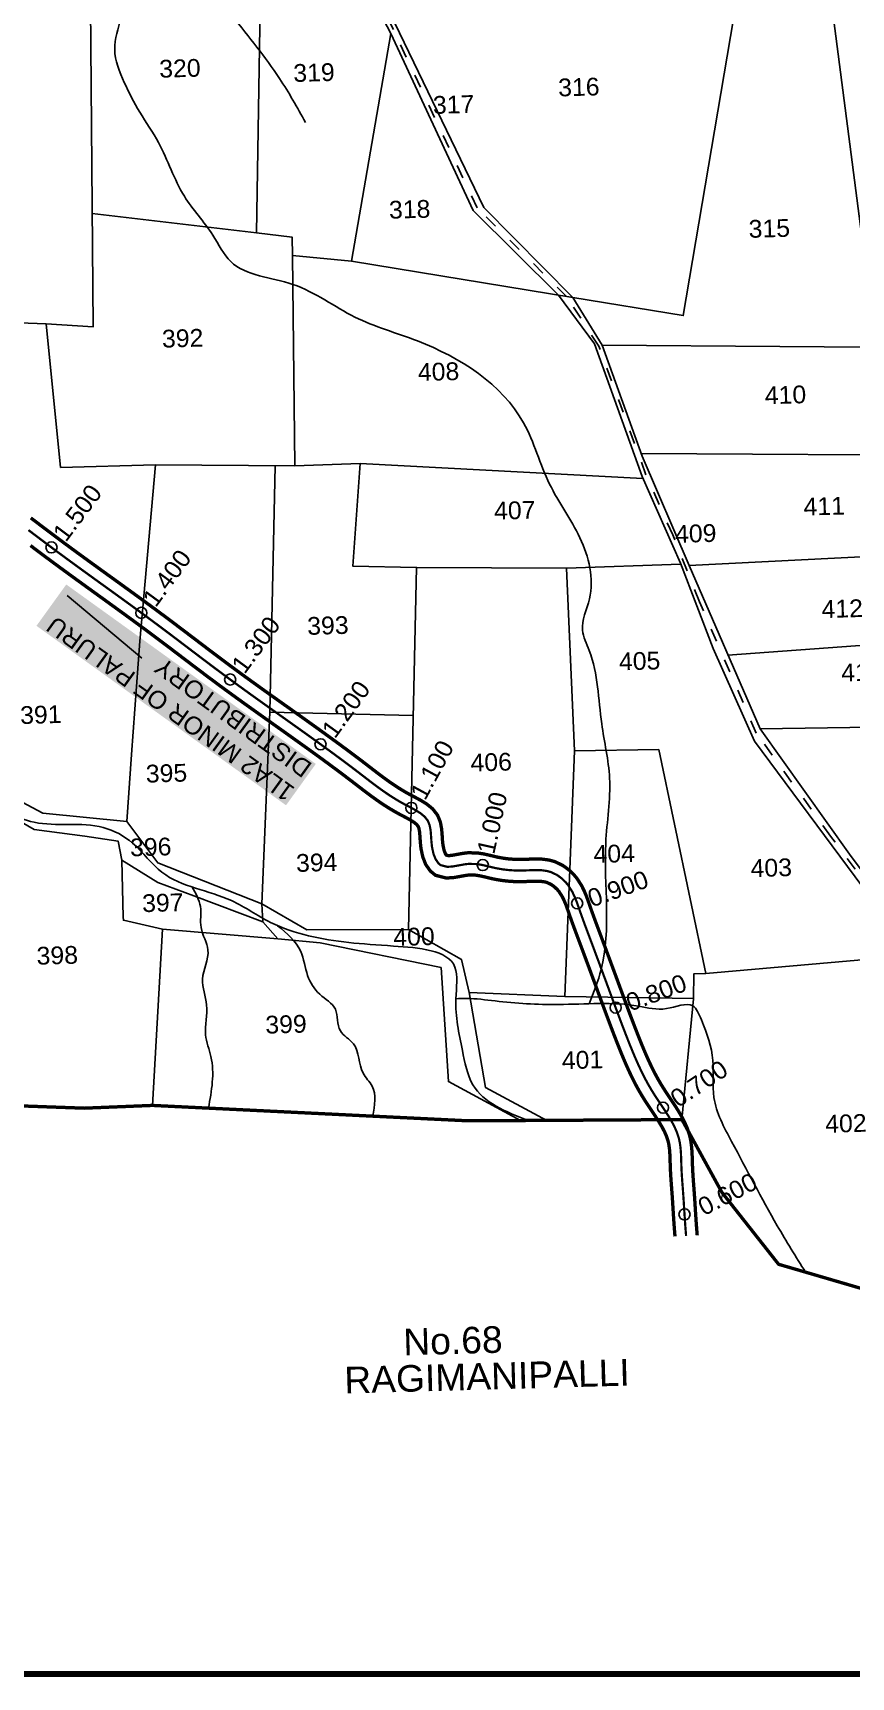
# Model space of a CAD drawing. Header units: millimetres. Extents: x 199160 to 202987, y 1604256 to 1610085.
# Drawn here: x 200968 to 201704, y 1604256 to 1605736 of the extents above; entities that cross this region are included whole.
import ezdxf
from ezdxf.enums import TextEntityAlignment as Align

# ---------------------------------------------------------------- set-up
doc = ezdxf.new("R2010")
doc.units = ezdxf.units.MM
doc.header["$PDMODE"] = 32
doc.header["$PDSIZE"] = 10
doc.linetypes.add('ACAD_ISO03W100', pattern=[30, 12, -18])
doc.linetypes.add('HIDDEN2', pattern=[0.1875, 0.125, -0.0625])
for name, color, linetype in [('CANAL1', 7, 'Continuous'), ('CHANAGE', 1, 'Continuous'), ('CSMark', 72, 'Continuous'), ('PAPER SIZE', 5, 'Continuous'), ('PLOTS', 7, 'Continuous'), ('PLOTS NO', 7, 'Continuous'), ('ROADS', 1, 'Continuous'), ('STREAMS', 4, 'Continuous'), ('STRUCTURE', 5, 'Continuous'), ('VILLAGE BOUNDRY', 5, 'Continuous')]:
    doc.layers.add(name, color=color, linetype=linetype)
doc.styles.add('FONT1', font='Arial')
doc.styles.get("Standard").update_dxf_attribs({"font": 'arial.ttf'})
doc.dimstyles.get("Standard").update_dxf_attribs({"dimtxt": 0.18, "dimasz": 0.18, "dimexe": 0.18, "dimexo": 0.0625, "dimgap": 0.09, "dimtad": 0, "dimtih": 1, "dimtoh": 1, "dimdec": 4, "dimzin": 0, "dimdsep": 46, "dimtxsty": 'Standard', "dimcen": 0.09, "dimadec": 0, "dimazin": 0, "dimtfac": 1, "dimtdec": 4, "dimtofl": 0, "dimtmove": 0, "dimatfit": 3, "dimfxl": 1, "dimtolj": 1, "dimtzin": 0, "dimarcsym": 0})

msp = doc.modelspace()

# ---------------------------------------------------------------- linework, layer by layer
at = {"color": 5, "const_width": 5.600000000000001}
msp.add_lwpolyline([(199162.9443110251, 1609712.560725356), (202984.0748436668, 1609712.560725356), (202984.0748436668, 1604258.333735846), (199162.9443110251, 1604258.333735846)], close=True, dxfattribs=at)
at = {"layer": 'CANAL1', "color": 200, "linetype": 'ByBlock', "ltscale": 40, "const_width": 3}
for points in [[(201565.8548414798, 1604653.232261853), (201565.7820270005, 1604654.08168104), (201565.3928942062, 1604658.83092257), (201565.0322292722, 1604663.532959452), (201564.8300505746, 1604666.354570289), (201564.38733618, 1604673.094667869), (201564.0835393283, 1604678.004284426), (201563.7752597122, 1604682.980481002), (201563.4507595032, 1604687.986160619), (201563.2226493721, 1604691.279121174), (201562.7232113186, 1604697.944864213), (201562.3542469247, 1604702.833705125), (201562.0194611553, 1604707.658145068), (201561.7437030752, 1604712.453901726), (201561.5978399776, 1604715.854970976), (201561.4147299241, 1604722.223025431), (201561.216375723, 1604727.424506465), (201560.8153867586, 1604732.848834381), (201560.0585385797, 1604738.404032397), (201559.0672662761, 1604743.00360808), (201556.9144950002, 1604749.631996206), (201554.6137852072, 1604754.910955172), (201552.0536666705, 1604759.848220132), (201549.3315566696, 1604764.514558586), (201547.0901985471, 1604768.099208729), (201543.7324411548, 1604773.240944702), (201540.9559747389, 1604777.397215247), (201538.2576995763, 1604781.444913327), (201535.6560255355, 1604785.44084431), (201533.5433039352, 1604788.823496038), (201530.8452312311, 1604793.419437833), (201528.6003160918, 1604797.504407736), (201526.4341455991, 1604801.679390024), (201524.3435981404, 1604805.929012651), (201522.3206623656, 1604810.246385078), (201520.3571862538, 1604814.62446017), (201518.4448609226, 1604819.056078222), (201516.5752107709, 1604823.534005274), (201514.7393694498, 1604828.051502862), (201513.0034287046, 1604832.411604293), (201511.140599931, 1604837.162929665), (201509.3715607386, 1604841.73608142), (201507.6198840539, 1604846.317530694), (201505.8830110288, 1604850.906614816), (201504.1582005719, 1604855.503118997), (201502.4427055694, 1604860.106820167), (201500.7337726179, 1604864.717487198), (201499.0275113283, 1604869.337942374), (201497.3243635716, 1604873.959251746), (201495.5048953622, 1604878.897650774), (201493.9106731792, 1604883.219739703), (201492.1989544421, 1604887.853990551), (201490.4846855503, 1604892.488760329), (201488.768059493, 1604897.123741209), (201486.8419737909, 1604902.317228131), (201485.3281409138, 1604906.393932942), (201483.6048872964, 1604911.028190634), (201481.8790791434, 1604915.661318049), (201480.150778798, 1604920.291908507), (201478.119879628, 1604925.719825726), (201476.6898934169, 1604929.535075228), (201474.9727056862, 1604934.131013454), (201473.2768149823, 1604938.715079792), (201471.6125014434, 1604943.290234652), (201469.6006435622, 1604948.974518286), (201468.3461297912, 1604952.599497541), (201466.5794278927, 1604957.516738386), (201464.522049799, 1604962.606449167), (201461.9692143357, 1604967.865117426), (201457.9018848435, 1604974.274089112), (201454.8925743147, 1604977.931737107), (201450.3523153073, 1604982.333028015), (201445.0076801924, 1604986.225711848), (201438.012605532, 1604989.625290691), (201432.8510687117, 1604991.074001079), (201426.8283400172, 1604991.914755846), (201421.0443555125, 1604992.103511422), (201415.6495451983, 1604991.961488844), (201409.3053526921, 1604991.713851084), (201405.9482920048, 1604991.676868839), (201401.3594500883, 1604991.791754823), (201396.8763843689, 1604992.103188658), (201392.5182617033, 1604992.613719004), (201386.6552976703, 1604993.652381406), (201383.7810972273, 1604994.310115686), (201379.0081105958, 1604995.479708591), (201373.7933089843, 1604996.636417768), (201367.9112335514, 1604997.535749355), (201359.5170180446, 1604997.682801946), (201355.2470694228, 1604997.17907847), (201349.5645295962, 1604996.155771266), (201344.7907509929, 1604995.311102475), (201341.9809997795, 1604995.101222622), (201340.1222461603, 1604995.573685817), (201339.3586438444, 1604996.668459716), (201338.1674057232, 1604999.723258825), (201337.1200789839, 1605004.594410011), (201336.6917054368, 1605008.574503158), (201336.3658052835, 1605013.738077333), (201335.8961277018, 1605019.355406787), (201334.735212137, 1605025.456960169), (201332.2161309225, 1605031.598060939), (201327.8180695733, 1605037.214661334), (201322.8025380079, 1605041.35963185), (201317.6691936184, 1605044.593189284), (201312.6510828149, 1605047.311234998), (201307.9021100103, 1605049.791638903), (201303.5985062969, 1605052.174040701), (201299.4345981779, 1605054.647737813), (201295.3970875735, 1605057.201939194), (201291.4601300249, 1605059.83218919), (201287.5992258757, 1605062.533281022), (201283.790426015, 1605065.299496666), (201280.0102400511, 1605068.12445419), (201276.2355380137, 1605071.00099881), (201272.4409271383, 1605073.923088725), (201268.084616059, 1605077.28097904), (201264.7379022632, 1605079.842724482), (201260.8332833721, 1605082.808000067), (201256.9026984851, 1605085.769346673), (201252.949537289, 1605088.725707624), (201248.9760236513, 1605091.676907752), (201244.9843849472, 1605094.622765736), (201240.9768520248, 1605097.563094449), (201236.9556591727, 1605100.497701263), (201232.9230440917, 1605103.426388311), (201228.8812478719, 1605106.348952722), (201224.8325149789, 1605109.265186805), (201220.7790932451, 1605112.174878217), (201216.7232338697, 1605115.077810088), (201212.6666931318, 1605117.974116893), (201207.3156405336, 1605121.786140276), (201204.5646909063, 1605123.743038984), (201200.5202258874, 1605126.617793598), (201196.4807180311, 1605129.487638842), (201192.4472791181, 1605132.353287617), (201188.4202186271, 1605135.216021365), (201184.3998437711, 1605138.077120875), (201180.3905817557, 1605140.934927925), (201176.3855009941, 1605143.79587071), (201172.3880110084, 1605146.659014267), (201168.398408516, 1605149.525636582), (201164.4169878338, 1605152.39701509), (201160.4440408524, 1605155.274426716), (201156.4798570116, 1605158.159147925), (201152.5247232771, 1605161.052454783), (201148.5758028081, 1605163.957919557), (201146.6036454764, 1605165.41571754), (201140.7064410796, 1605169.801981702), (201136.7805758006, 1605172.74193722), (201132.8541122558, 1605175.69567806), (201128.9288981853, 1605178.659526342), (201125.0039275016, 1605181.631935945), (201121.0755475725, 1605184.613363944), (201117.1495334764, 1605187.597108124), (201113.2207244288, 1605190.584755329), (201109.2881038674, 1605193.574748615), (201105.3506521832, 1605196.565528016), (201101.4024981865, 1605199.559206942), (201097.4508095098, 1605202.547994672), (201093.491207531, 1605205.532864016), (201089.5242570289, 1605208.511041677), (201086.786194981, 1605210.558317268), (201081.5616658819, 1605214.444324776), (201077.5699804369, 1605217.396581503), (201073.5754622793, 1605220.337950916), (201069.5772191535, 1605223.270437106), (201065.5759202552, 1605226.194887572), (201061.5722339478, 1605229.112148687), (201057.5668277885, 1605232.023065677), (201053.5636395153, 1605234.92611056), (201049.5559202956, 1605237.8275063), (201045.5484779158, 1605240.725084902), (201041.5419772706, 1605243.619687471), (201037.5370825252, 1605246.512153916), (201033.5344571182, 1605249.403322942), (201029.534763767, 1605252.294032046), (201025.5386644655, 1605255.18511752), (201021.5468204775, 1605258.07741445), (201017.5644960131, 1605260.968414644), (201013.5840154918, 1605263.864992377), (201009.6097676085, 1605266.765275931), (201005.6424101704, 1605269.67009506), (201001.6826001556, 1605272.580278365), (200997.7309936829, 1605275.496653316), (200993.7882459775, 1605278.420046273), (200989.8550000363, 1605281.35129093), (200985.9390982199, 1605284.285806982), (200982.0130609632, 1605287.24442497), (200978.0943895759, 1605290.209632417), (200974.170569353, 1605293.185331282), (200970.243333737, 1605296.164644084), (200966.298707012, 1605299.152579059)], [(201545.8611830556, 1604652.3026264), (201545.8518964415, 1604652.410959637), (201545.4554470859, 1604657.249497461), (201545.0869645995, 1604662.053452818), (201544.8769494254, 1604664.984429711), (201544.4278562514, 1604671.821640906), (201544.1217184933, 1604676.769088509), (201543.8152995812, 1604681.71524907), (201543.4955151821, 1604686.648183485), (201543.2743506279, 1604689.840878826), (201542.7791152359, 1604696.450531103), (201542.406413774, 1604701.388849585), (201542.0592424243, 1604706.39177229), (201541.768316704, 1604711.451312012), (201541.6101600224, 1604715.139029024), (201541.425685956, 1604721.554520025), (201541.2444976779, 1604726.305855699), (201540.9152524995, 1604730.759678551), (201540.34541828, 1604734.942210813), (201539.7307337238, 1604737.79439192), (201538.1923639823, 1604742.531036191), (201536.5486002216, 1604746.302638098), (201534.5276049865, 1604750.20018769), (201532.2108259052, 1604754.171693364), (201530.2368014529, 1604757.328791271), (201527.0438891416, 1604762.21809987), (201524.3253538409, 1604766.287649614), (201521.5562362612, 1604770.441601732), (201518.7926335657, 1604774.686240169), (201516.4346960648, 1604778.461503962), (201513.4541469647, 1604783.538620735), (201510.9576336019, 1604788.081412475), (201508.5827125532, 1604792.658731455), (201506.3136872674, 1604797.271160203), (201504.1397509311, 1604801.910799737), (201502.0502374017, 1604806.569907674), (201500.034637398, 1604811.2408542), (201498.0826083576, 1604815.916083755), (201496.1841984659, 1604820.587545285), (201494.4025712954, 1604825.062395707), (201492.5039677228, 1604829.904968172), (201490.7044206974, 1604834.556985873), (201488.9267255019, 1604839.206485654), (201487.1678825263, 1604843.853617745), (201485.4250744036, 1604848.498084498), (201483.6954897894, 1604853.139596541), (201481.9763236288, 1604857.777872566), (201480.2659078526, 1604862.409577847), (201478.5582421317, 1604867.043133896), (201476.7381046378, 1604871.983349226), (201475.1464519369, 1604876.298468059), (201473.4378298712, 1604880.924329316), (201471.7266652939, 1604885.550700366), (201470.0130414073, 1604890.177569846), (201468.0900262091, 1604895.362771869), (201466.5790788391, 1604899.431701164), (201464.8589696187, 1604904.057496951), (201463.1370964657, 1604908.680051308), (201461.413350392, 1604913.298427491), (201459.3881203721, 1604918.711174274), (201457.9585079012, 1604922.525417374), (201456.2263965975, 1604927.161297546), (201454.5003902618, 1604931.826767747), (201452.7876552812, 1604936.535031896), (201450.7233564378, 1604942.367481714), (201449.4843769143, 1604945.947573997), (201447.8900280171, 1604950.385106738), (201446.23382989, 1604954.482345592), (201444.4736354385, 1604958.108227019), (201441.6751151565, 1604962.517910887), (201440.1634292877, 1604964.35528019), (201437.44116233, 1604966.994224089), (201434.6683915735, 1604969.013729568), (201430.882394468, 1604970.853709309), (201428.747536929, 1604971.452908811), (201425.1147923323, 1604971.960029004), (201420.981299226, 1604972.094922151), (201416.3027788034, 1604971.971756462), (201409.8056473079, 1604971.718148916), (201405.8081213656, 1604971.674111141), (201400.4156863645, 1604971.809115835), (201395.0188387695, 1604972.18402913), (201389.6078604168, 1604972.817895789), (201382.6777023297, 1604974.045618594), (201379.1700549575, 1604974.848311365), (201374.4620369046, 1604976.001984094), (201370.1123665949, 1604976.966796168), (201366.2170880297, 1604977.562359264), (201360.5179819555, 1604977.662198054), (201358.1936419067, 1604977.387996945), (201353.0791513617, 1604976.466983599), (201347.284273511, 1604975.441642275), (201340.2166511466, 1604974.913712423), (201330.4652222811, 1604977.392357897), (201325.7884588332, 1604981.164091681), (201321.5912091864, 1604987.18167343), (201318.9513672561, 1604993.951257641), (201317.346921016, 1605001.413589989), (201316.7592585446, 1605006.87366424), (201316.4183639258, 1605012.274811286), (201316.0529072387, 1605016.645662041), (201315.4651174418, 1605019.734974418), (201314.7628690775, 1605021.446939061), (201313.4071481137, 1605023.178279825), (201311.0538687828, 1605025.123093315), (201307.5657439279, 1605027.320306516), (201303.2582598943, 1605029.653443222), (201298.4278899897, 1605032.176361097), (201293.6454717977, 1605034.823826443), (201288.9788548465, 1605037.59617313), (201284.4939842839, 1605040.433382417), (201280.1711964882, 1605043.32140253), (201275.989483035, 1605046.246932825), (201271.9272849548, 1605049.197183898), (201267.9625845585, 1605052.160030256), (201264.0730037359, 1605055.124119257), (201260.2384271708, 1605058.076985276), (201255.9013839411, 1605061.420020961), (201252.6116812658, 1605063.938127183), (201248.7678737212, 1605066.85722095), (201244.896276951, 1605069.774125249), (201240.9980234774, 1605072.689423608), (201237.0754116424, 1605075.602818051), (201233.1307362802, 1605078.514016751), (201229.1662887518, 1605081.422733692), (201225.1843569779, 1605084.328688353), (201221.1872254673, 1605087.231605456), (201217.1771753388, 1605090.131214726), (201213.1564843364, 1605093.027250708), (201209.1274268368, 1605095.9194526), (201205.0922738502, 1605098.807564125), (201201.0537913069, 1605101.690977661), (201195.7113594664, 1605105.496859724), (201192.9715989525, 1605107.445793237), (201188.9332579156, 1605110.316193271), (201184.8974650925, 1605113.183398554), (201180.8637159269, 1605116.049267751), (201176.8323081644, 1605118.915090989), (201172.8035418164, 1605121.782159048), (201168.7735969016, 1605124.654701716), (201164.7500122311, 1605127.528862368), (201160.7299855072, 1605130.408147533), (201156.7138272369, 1605133.293850794), (201152.7018503277, 1605136.187266283), (201148.6943701133, 1605139.089688644), (201144.6917043782, 1605142.002412979), (201140.6941733811, 1605144.92673479), (201136.7052211871, 1605147.861653378), (201134.6913545236, 1605149.35028246), (201128.7441619649, 1605153.77372717), (201124.7747837962, 1605156.746268105), (201120.8166134077, 1605159.723860892), (201116.865762652, 1605162.707066907), (201112.9211972093, 1605165.694315766), (201108.9845293043, 1605168.682033892), (201105.0479434514, 1605171.673806995), (201101.1145600276, 1605174.664931728), (201097.183355188, 1605177.653848533), (201093.2533081339, 1605180.639000869), (201089.3282496478, 1605183.615158826), (201085.3989716899, 1605186.586996618), (201081.4678124748, 1605189.550424934), (201077.5321668164, 1605192.505100566), (201074.8298050191, 1605194.525682732), (201069.6471674629, 1605198.380531289), (201065.6941778222, 1605201.30416854), (201061.7318068052, 1605204.221866357), (201057.7622715697, 1605207.133296926), (201053.7862278227, 1605210.039289027), (201049.8043321033, 1605212.940672565), (201045.8172417569, 1605215.838278593), (201041.8223439476, 1605218.73531137), (201037.8277124109, 1605221.62722421), (201033.8298642627, 1605224.517861387), (201029.8294595109, 1605227.408058073), (201025.8271588928, 1605230.298650638), (201021.8236238722, 1605233.190476656), (201017.8195166342, 1605236.084374906), (201013.8155000875, 1605238.981185375), (201009.8122378709, 1605241.881749257), (201005.8057906765, 1605244.790251019), (201001.8051589874, 1605247.701492666), (200997.8072790113, 1605250.619022194), (200993.8128178434, 1605253.543686127), (200989.8224434082, 1605256.476332142), (200985.8368244893, 1605259.417809047), (200981.8566307641, 1605262.368966761), (200977.882544138, 1605265.330647867), (200973.9239017801, 1605268.297193018), (200969.9606489595, 1605271.283856241), (200966.0177277365, 1605274.267413222)]]:
    msp.add_lwpolyline(points, dxfattribs=at)
at = {"layer": 'CANAL1', "color": 1, "linetype": 'HIDDEN2', "ltscale": 25, "const_width": 2}
msp.add_lwpolyline([(201555.8580122677, 1604652.767444127), (201555.816961721, 1604653.246320338), (201555.4241706461, 1604658.040210016), (201555.0595969358, 1604662.793206135), (201554.8535, 1604665.6695), (201554.4075962157, 1604672.458154388), (201554.1026289108, 1604677.386686467), (201553.7952796467, 1604682.347865036), (201553.4731373427, 1604687.317172052), (201553.2485, 1604690.56), (201552.7511632773, 1604697.197697658), (201552.3803303493, 1604702.111277355), (201552.0393517898, 1604707.024958679), (201551.7560098896, 1604711.952606869), (201551.604, 1604715.497), (201551.42020794, 1604721.888772728), (201551.2304367004, 1604726.865181082), (201550.8653196291, 1604731.804256466), (201550.2019784299, 1604736.673121605), (201549.399, 1604740.399), (201547.5534294912, 1604746.081516199), (201545.5811927144, 1604750.606796635), (201543.2906358285, 1604755.024203911), (201540.7711912874, 1604759.343125975), (201538.6635, 1604762.714), (201535.3881651482, 1604767.729522286), (201532.6406642899, 1604771.84243243), (201529.9069679187, 1604775.94325753), (201527.2243295506, 1604780.06354224), (201524.989, 1604783.6425), (201522.1496890979, 1604788.479029284), (201519.7789748468, 1604792.792910106), (201517.5084290761, 1604797.16906074), (201515.3286427039, 1604801.600086427), (201513.2302066484, 1604806.078592407), (201511.2037118278, 1604810.597183922), (201509.2397491603, 1604815.148466211), (201507.3289095642, 1604819.725044515), (201505.4617839578, 1604824.319524074), (201503.703, 1604828.737), (201501.8222838269, 1604833.533948919), (201500.037990718, 1604838.146533647), (201498.2733047779, 1604842.762008174), (201496.5254467776, 1604847.380116281), (201494.7916374877, 1604852.000601747), (201493.0690976794, 1604856.623208354), (201491.3550481233, 1604861.247679882), (201489.6467095905, 1604865.87376011), (201487.9413028517, 1604870.501192821), (201486.1215, 1604875.4405), (201484.5285625581, 1604879.759103881), (201482.8183921567, 1604884.389159933), (201481.1056754221, 1604889.019730347), (201479.3905504502, 1604893.650655527), (201477.466, 1604898.84), (201475.9536098764, 1604902.912817053), (201474.2319284576, 1604907.542843793), (201472.5080878046, 1604912.170684678), (201470.782064595, 1604916.795167999), (201468.754, 1604922.2155), (201467.3242006591, 1604926.030246301), (201465.5995511418, 1604930.6461555), (201463.8886026221, 1604935.27092377), (201462.2000783623, 1604939.912633274), (201460.162, 1604945.671), (201458.9152533528, 1604949.273535769), (201457.2347279549, 1604953.950922562), (201455.3779398445, 1604958.54439738), (201453.2214248871, 1604962.986672222), (201449.7885, 1604968.396), (201447.5280018012, 1604971.143508648), (201443.8967388187, 1604974.663626052), (201439.838035883, 1604977.619720708), (201434.4475, 1604980.2395), (201430.7993028203, 1604981.263454945), (201425.9715661748, 1604981.937392425), (201421.0128273692, 1604982.099216787), (201415.9761620008, 1604981.966622653), (201409.5555, 1604981.716), (201405.8782066852, 1604981.67548999), (201400.8875682264, 1604981.800435329), (201395.9476115692, 1604982.143608894), (201391.06306106, 1604982.715807397), (201384.6665, 1604983.849), (201381.4755760924, 1604984.579213526), (201376.7350737502, 1604985.740846342), (201371.9528377896, 1604986.801606968), (201367.0641607906, 1604987.549054309), (201360.0175, 1604987.6725), (201356.7203556647, 1604987.283537708), (201351.321840479, 1604986.311377432), (201346.0375122519, 1604985.376372375), (201341.0988254631, 1604985.007467522), (201335.044, 1604986.5465), (201333.1752594962, 1604988.053608874), (201330.4749265154, 1604991.925066573), (201328.5593864897, 1604996.837258233), (201327.2335, 1605003.004), (201326.7254819907, 1605007.724083699), (201326.3920846047, 1605013.00644431), (201325.9745174703, 1605018.000534414), (201325.1001647894, 1605022.595967293), (201323.4895, 1605026.5225), (201320.6126088435, 1605030.19647058), (201316.9282033954, 1605033.241362582), (201312.6174687731, 1605035.9567479), (201307.9546713546, 1605038.48233911), (201303.165, 1605040.984), (201298.6219890473, 1605043.498933572), (201294.2067265122, 1605046.121955472), (201289.9455359287, 1605048.817660806), (201285.8156632565, 1605051.57679586), (201281.7943544553, 1605054.390106924), (201277.8588554849, 1605057.248340282), (201273.9864123048, 1605060.142242223), (201270.1542708748, 1605063.062559034), (201266.3396771546, 1605066.000037001), (201261.993, 1605069.3505), (201258.6747917645, 1605071.890425832), (201254.8005785467, 1605074.832610508), (201250.899487718, 1605077.771735961), (201246.9737803832, 1605080.707565616), (201243.0257176469, 1605083.639862902), (201239.0575606137, 1605086.568391244), (201235.0715703883, 1605089.49291407), (201231.0700080753, 1605092.413194808), (201227.0551347795, 1605095.328996883), (201223.0292116053, 1605098.240083724), (201218.9944996576, 1605101.146218757), (201214.953260041, 1605104.047165408), (201210.90775386, 1605106.942687107), (201206.8602422194, 1605109.832547277), (201201.5135, 1605113.6415), (201198.7681449294, 1605115.594416111), (201194.7267419015, 1605118.466993435), (201190.6890915618, 1605121.335518698), (201186.6554975225, 1605124.201277684), (201182.6262633958, 1605127.065556177), (201178.6016927937, 1605129.929639962), (201174.5820893286, 1605132.794814821), (201170.5677566126, 1605135.662366539), (201166.5589982578, 1605138.5335809), (201162.5561178765, 1605141.409743688), (201158.5594190808, 1605144.292140687), (201154.5692054828, 1605147.18205768), (201150.5857806949, 1605150.080780452), (201146.6094483291, 1605152.989594787), (201142.6405119976, 1605155.909786468), (201140.6475, 1605157.383), (201134.7253015223, 1605161.787854436), (201130.7776797984, 1605164.744102663), (201126.8353628317, 1605167.709769476), (201122.8973304187, 1605170.683296624), (201118.9625623554, 1605173.663125855), (201115.0300384384, 1605176.647698918), (201111.0987384639, 1605179.635457559), (201107.1676422282, 1605182.624843529), (201103.2357295277, 1605185.614298574), (201099.3019801585, 1605188.602264442), (201095.3653739172, 1605191.587182884), (201091.4248905999, 1605194.567495645), (201087.4795100029, 1605197.541644475), (201083.5282119227, 1605200.508071122), (201080.808, 1605202.542), (201075.6044166724, 1605206.412428032), (201071.6320791296, 1605209.350375021), (201067.6536345422, 1605212.279908636), (201063.6697453616, 1605215.201867016), (201059.681074039, 1605218.1170883), (201055.6882830256, 1605221.026410626), (201051.6920347727, 1605223.930672135), (201047.6929917315, 1605226.830710965), (201043.6918163532, 1605229.727365255), (201039.6891710893, 1605232.621473145), (201035.6857183908, 1605235.513872772), (201031.682120709, 1605238.405402277), (201027.6790404952, 1605241.296899799), (201023.6771402006, 1605244.189203476), (201019.6770822765, 1605247.083151448), (201015.6795291742, 1605249.979581853), (201011.6851433448, 1605252.879332831), (201007.6945872396, 1605255.783242521), (201003.7085233099, 1605258.692149062), (200999.7276140069, 1605261.606890593), (200995.7525217819, 1605264.528305253), (200991.7839090861, 1605267.457231181), (200987.8224383708, 1605270.394506517), (200983.8687720872, 1605273.340969398), (200979.9315, 1605276.2915), (200975.9868549614, 1605279.264140605), (200972.0560586562, 1605282.238522819), (200968.127983627, 1605285.217448392), (200964.1994297296, 1605288.197761109)], dxfattribs=at)
at = {"layer": 'CSMark'}
for p in [(200984.9089231108, 1605272.565798668), (201065.7361252391, 1605213.686293734), (201145.708775547, 1605153.652275401), (201226.9781599244, 1605095.384656288), (201308.7444842438, 1605038.054539163), (201372.9438530629, 1604986.581787204), (201457.8800628849, 1604952.154769358), (201492.4406859576, 1604858.31865065), (201535.0592763002, 1604768.221857084), (201554.4319077901, 1604672.088023247)]:
    msp.add_point(p, dxfattribs=at)
at = {"layer": 'PLOTS', "color": 0}
for points in [[(201453.8139297935, 1605497.56362642), (201553.263387367, 1605481.305255993), (201604.1340228805, 1605782.381957561), (201584.0431122175, 1605785.776565607), (201580.731919115, 1605944.893386973), (201324.9066077765, 1605987.127199023), (201321.4162067858, 1605965.984591316), (201224.0981293546, 1605973.988009625), (201223.1776837758, 1605962.795792668), (201237.7876926645, 1605883.768471863), (201243.317094597, 1605849.202234597)], [(200874.9575196801, 1605529.251302756), (200876.1118455191, 1605714.866066239), (200873.3088928206, 1605814.461976778), (200873.867329049, 1605890.013505167), (201018.9811938616, 1605869.031842541), (201022.4340167386, 1605471.192392888), (200980.2328550378, 1605473.827767491)], [(201021.5495133848, 1605573.106200819), (201169.3788779085, 1605555.923697838), (201174.2554206752, 1605852.52797724), (201018.9811938616, 1605869.031842541)], [(201903.9950220162, 1604763.697812817), (201834.0938636263, 1604839.391906884), (201766.7316494142, 1604910.944301411), (201702.7708819419, 1604996.338053786), (201622.3410776063, 1605109.329909427), (201558.4661754105, 1605256.304660917), (201516.4261367638, 1605354.608155692), (201480.3842285956, 1605454.594029304), (201453.8139297935, 1605497.56362642), (201373.9627839226, 1605578.672302263), (201243.317094597, 1605849.202234597), (201174.2554206752, 1605852.52797724)], [(201230.3020518754, 1605849.828988629), (201290.3063630448, 1605735.230015934), (201254.9310963894, 1605530.170336102), (201201.8120423721, 1605535.451906442)], [(201685.4163049058, 1605772.355929482), (201713.5631627915, 1605554.490056685), (201778.8007284766, 1605556.023467584)], [(201761.6565795696, 1604905.63358708), (201714.9693961938, 1604966.763001889), (201617.4070439193, 1605098.227802719), (201580.1386613832, 1605181.718235415), (201550.8130015376, 1605258.450721683), (201516.2030082075, 1605336.380031741), (201473.3619555466, 1605455.888062223), (201441.1222283667, 1605499.644422518), (201364.4115158632, 1605575.981327209), (201290.3063630448, 1605735.230015934)], [(201169.3788779085, 1605555.923697838), (201201.3471619916, 1605551.970267529), (201201.8120423721, 1605535.451906442), (201203.8018308225, 1605345.98196577), (201078.3696070828, 1605347.060467054)], [(201254.9310963894, 1605530.170336102), (201453.8139297935, 1605497.56362642)], [(201052.6236377564, 1605025.713233446), (201057.0042916294, 1605086.276673878), (201064.3753884131, 1605188.183602368), (201078.3696070828, 1605347.060467054), (200993.1378541515, 1605344.661768447), (200980.2328550378, 1605473.827767491), (200874.7962193389, 1605477.802929822)], [(201480.3842285956, 1605454.594029304), (201800.0285386388, 1605452.390287185)], [(201515.560027064, 1605357.01087906), (201815.488838829, 1605355.302553552)], [(201203.8018308225, 1605345.98196577), (201262.5856375428, 1605348.274428687), (201256.0143717975, 1605255.727368534), (201313.3856544354, 1605254.56692213), (201306.1128601788, 1604928.652282135), (201214.624642088, 1604928.307361436), (201174.2738076251, 1604951.634589762)], [(201174.2738076251, 1604951.634589762), (201181.3800141196, 1605124.14792934), (201186.1632881214, 1605346.133626886)], [(201262.5856375428, 1605348.274428687), (201516.9307633913, 1605334.741387699)], [(201826.190206585, 1605269.797630859), (201558.4661754105, 1605256.304660917)], [(201455.4082581142, 1605089.334146781), (201448.3353602937, 1605253.855048286), (201313.3856544354, 1605254.56692213)], [(201448.3353602937, 1605253.855048286), (201551.2107309808, 1605257.410036863)], [(201593.4869447779, 1605175.722637339), (201835.3980668557, 1605193.160137963)], [(201181.3800141196, 1605124.14792934), (201310.4110986048, 1605121.268597101)], [(201622.3410776063, 1605109.329909427), (201844.6846928534, 1605112.442535835)], [(200867.0932710357, 1605089.940916487), (200924.9962084911, 1605044.016018791), (200969.3616531698, 1605018.537282246), (201014.9970706959, 1605012.555940699), (201044.9222180485, 1605008.056983466), (201048.0986393069, 1604991.083529544), (201049.5441053301, 1604939.72251128), (201049.6223626791, 1604936.941832201), (201084.6760585333, 1604928.932378028), (201075.725167605, 1604770.231917939)], [(201360.7159466893, 1604871.904739556), (201446.7318407099, 1604868.299491989), (201562.37505338, 1604866.376866748), (201562.7810786571, 1604888.675325199), (201573.4922430522, 1604888.976772186), (201531.2680320224, 1605090.644445468), (201455.4082581142, 1605089.334146781), (201446.7318407099, 1604868.299491989)], [(201175.1340187744, 1604935.590327938), (201174.2738076251, 1604951.634589762), (201080.5419615847, 1604988.519373148), (201052.6236377564, 1605025.713233446), (200977.0684189711, 1605033.426231716), (200931.221898965, 1605057.73045515)], [(201084.6760585333, 1604928.932378028), (201188.4524074038, 1604920.348267092), (201175.1340187744, 1604935.590327938), (201112.9231890711, 1604958.82690624), (201080.5696101486, 1604970.911401393), (201048.0986393069, 1604991.083529544)], [(201188.4524074038, 1604920.348267092), (201226.7539918362, 1604916.498089825), (201335.4181824033, 1604894.294714245), (201342.0686139928, 1604791.673460145), (201406.8379965408, 1604756.620376899)], [(201430.5176635936, 1604756.757362661), (201375.4885057566, 1604786.288043613), (201360.7159466893, 1604871.904739556), (201353.7824917088, 1604901.628446546), (201306.1128601788, 1604928.652282135)], [(201573.4922430522, 1604888.976772186), (201761.6565795696, 1604905.63358708), (201907.662090666, 1604747.915820932)], [(201562.3717207708, 1604866.193843545), (201552.1012377753, 1604757.460717929)]]:
    msp.add_lwpolyline(points, dxfattribs=at)
at = {"layer": 'ROADS', "linetype": 'ACAD_ISO03W100'}
msp.add_lwpolyline([(201906.1294826694, 1604754.511717893), (201835.1038916013, 1604831.056985737), (201761.8436661298, 1604910.923338798), (201685.9104948507, 1605012.647861003), (201619.0043608049, 1605105.428285572), (201567.9225723761, 1605223.56238248), (201543.8091929843, 1605283.890927406), (201519.7472399763, 1605338.07429787), (201477.3595236862, 1605453.699731178), (201448.2681696503, 1605498.472850146), (201367.7974971715, 1605578.280080077), (201292.489748301, 1605738.772686635), (201237.3567058371, 1605849.489263827), (201189.5595240621, 1605964.185165535), (201166.4585707603, 1606006.216898306), (201125.9648236118, 1606082.444678984), (201062.6514594193, 1606163.403419944), (200991.4411837715, 1606247.399745667), (200940.7313707772, 1606312.75558943), (200891.3799476953, 1606385.238410227), (200876.3258212512, 1606409.15726622), (200871.6198840129, 1606421.649397777)], dxfattribs=at)
at = {"layer": 'STREAMS'}
for points in [[(201468.6484538208, 1604861.779755072), (201479.4599130341, 1604892.719881602), (201483.566883859, 1605006.165511119), (201487.0187072718, 1605064.816798086), (201479.9171341177, 1605113.893400834), (201468.6390191808, 1605179.807277992), (201462.6607913958, 1605198.037032832), (201468.8605392787, 1605226.162316281), (201460.3198659761, 1605281.215960112), (201433.0862866761, 1605329.511143795), (201409.6457844053, 1605384.753075805), (201314.1425289404, 1605458.460567605), (201257.9107634642, 1605479.967825366), (201202.0861845182, 1605509.347776552), (201146.1618755993, 1605529.990144282), (201130.02480132, 1605553.6989759), (201104.4367561662, 1605588.797760415), (201081.2128450645, 1605637.015734919), (201064.3438266448, 1605664.467597821), (201050.4027808104, 1605691.184160374), (201041.7932487979, 1605721.033097327), (201047.3093662559, 1605749.338204599), (201053.447151188, 1605772.807398342), (201073.1373884875, 1605815.101011063), (201072.8098294572, 1605826.74000158), (201072.0591721109, 1605853.412732073), (201073.3882996448, 1605878.184094896), (201079.2370035549, 1605908.943785486), (201078.4863467476, 1605935.616496825), (201090.9864441528, 1605957.323375348), (201090.3040289224, 1605981.571293006), (201077.9007614432, 1605999.09058728), (201071.1058673768, 1606012.441225437), (201102.1944187685, 1606060.927447946), (201105.4590083582, 1606079.798258509), (201089.3944166001, 1606106.563262961), (201086.4893694839, 1606128.864493876), (201095.3542930415, 1606149.324447412), (201079.3541455471, 1606177.076108046), (201064.597067964, 1606197.245800835), (201066.8983437225, 1606233.976550448), (201096.5491469956, 1606264.462014111), (201124.4131585301, 1606281.233130552), (201168.9454930863, 1606282.486415216), (201200.6699544898, 1606307.924251432), (201200.612765434, 1606363.278728899), (201175.0015189384, 1606391.793646481), (201140.0874921311, 1606426.664240579), (201104.8586924233, 1606438.26984965), (201089.5646579594, 1606464.971547587), (201020.8340471152, 1606512.940993406), (200980.7554586492, 1606541.852208377)], [(201072.0848252997, 1605849.673194343), (201108.1959884389, 1605803.538245389), (201148.158556678, 1605750.588981868), (201190.0881612932, 1605694.828027386), (201213.444432976, 1605655.230300239)], [(201413.6975041741, 1604756.660058829), (201364.0657938797, 1604788.770672235), (201354.6124454029, 1604819.749681637), (201348.7205244106, 1604866.290886109), (201347.9181360679, 1604894.801748115), (201292.6230252551, 1604913.695691697), (201216.1405421495, 1604923.045602205), (201181.9498348761, 1604934.996397797), (201146.9462456229, 1604954.576497588), (201084.3109324508, 1604980.135049741), (201057.9129904636, 1605006.364460184), (201031.4380496082, 1605020.44544307), (200969.338845293, 1605025.154286205), (200920.3404141144, 1605053.720772866), (200872.8659832914, 1605097.617438958), (200849.3905148414, 1605108.350372474), (200813.0687417463, 1605128.012927339), (200747.534897446, 1605168.035826939), (200707.3785938979, 1605189.495021301), (200683.6635150184, 1605210.904471581), (200639.1140206992, 1605252.435975904), (200620.8040413196, 1605274.691284495)], [(201111.368929293, 1604966.852882264), (201118.9399878525, 1604949.219091262), (201119.4701877121, 1604930.379765929), (201125.7206155599, 1604910.17200223), (201120.7779408417, 1604884.028912097), (201124.5220635244, 1604860.635697016), (201123.5227971348, 1604833.778063505), (201128.3800918977, 1604814.141221372), (201126.1160355559, 1604767.771523144)], [(201274.091910999, 1604760.546422873), (201273.3304122798, 1604787.604374423), (201265.3205384874, 1604799.242784496), (201256.4980948732, 1604825.688137831), (201244.7934537062, 1604837.387355518), (201240.2854288791, 1604856.775043548), (201226.2189444161, 1604870.385084168), (201215.3636776557, 1604887.051476553), (201209.1156914583, 1604908.86051865), (201188.3541164534, 1604932.039289272)], [(201663.2867145401, 1604620.12067421), (201637.8881160551, 1604661.929477718), (201596.7995834429, 1604737.869593617), (201580.9123144253, 1604777.301247897), (201579.9708668901, 1604810.753230354), (201569.5808144217, 1604847.385596744), (201561.7679509484, 1604859.801760527), (201538.1643352692, 1604857.384922308), (201513.3097727881, 1604859.57243814), (201440.938714369, 1604861.067202201), (201384.0410426904, 1604864.277615677), (201358.3412610542, 1604866.561644914), (201348.7205244106, 1604866.290886109)]]:
    msp.add_spline(points, degree=3, dxfattribs=at)
at = {"layer": 'VILLAGE BOUNDRY', "const_width": 3}
msp.add_lwpolyline([(201784.7077805377, 1604584.5765806), (201639.0655597217, 1604627.21103359), (201588.08060762, 1604691.905898957), (201552.1012377753, 1604757.460717929), (201360.0446009898, 1604756.349679303), (201115.7641087496, 1604768.276968433), (201075.725167605, 1604770.231917939), (201014.3173382698, 1604767.741212835), (200948.5011056021, 1604770.110262093), (200842.2694366769, 1604775.84088861), (200659.9118593312, 1604794.435122631), (200623.4186956284, 1604798.302478166), (200586.8245442498, 1604799.545012891), (200368.7439534278, 1604825.004696062), (200271.7849597104, 1604835.137745864), (200232.7136201632, 1604846.385975253)], dxfattribs=at)

# ---------------------------------------------------------------- texts
at = {"layer": 'CHANAGE', "style": 'FONT1'}
for s, rotation, p in [('1.500', 53.30474359157351, (200991.4820695246, 1605281.385874984)), ('1.400', 53.74205101600306, (201072.2417620199, 1605222.556281901)), ('1.300', 53.65578598521103, (201152.2277596814, 1605162.512458574)), ('1.200', 54.12985188591642, (201233.4236125025, 1605104.298473712)), ('1.100', 61.55793311706953, (201313.9834534049, 1605047.726829591)), ('1.000', 77.49355472979519, (201375.3258968728, 1604997.320775391)), ('0.900', 19.76271556732106, (201468.2321738708, 1604955.874150776)), ('0.800', 20.33710680682977, (201502.7549905068, 1604862.141623533)), ('0.700', 33.74366430684142, (201544.2061177562, 1604774.332118238)), ('0.600', 27.43322501691039, (201568.2522730075, 1604677.496256385))]:
    msp.add_text(s, height=16, rotation=rotation, dxfattribs=at).set_placement(p, align=Align.MIDDLE_LEFT)
at = {"layer": 'PLOTS NO'}
for s, p in [('320', (201082.0716038917, 1605695.424097949)), ('319', (201202.6921927423, 1605691.596518393)), ('316', (201440.9640816305, 1605678.576220938)), ('317', (201328.2892913528, 1605662.852230419)), ('318', (201288.7504252966, 1605568.489035568)), ('315', (201612.3289530269, 1605551.277737353)), ('392', (201084.5353162574, 1605452.414493418)), ('408', (201314.7385701269, 1605422.3312038)), ('410', (201626.8708215895, 1605401.435870051)), ('407', (201383.3147460007, 1605297.493308912)), ('411', (201661.689495489, 1605301.214532903)), ('409', (201546.1208272252, 1605276.656539108)), ('412', (201677.9043885343, 1605208.942921207)), ('393', (201215.1911518065, 1605193.818357576)), ('405', (201495.6604402096, 1605161.851475589)), ('413', (201695.6112352484, 1605151.823827359)), ('391', (200956.9362517776, 1605113.547290304)), ('406', (201362.0960815506, 1605070.769740146)), ('395', (201069.9799144957, 1605060.81282501)), ('396', (201055.7967786017, 1604994.427421271)), ('394', (201205.1565709277, 1604980.426040392)), ('404', (201472.7486298726, 1604988.413375025)), ('403', (201614.0566024989, 1604975.716818931)), ('397', (201066.6774712306, 1604944.20643982)), ('400', (201292.6230252551, 1604913.695691697)), ('398', (200971.7294356897, 1604896.866688683)), ('399', (201177.5254390852, 1604834.819737865)), ('401', (201444.2503118752, 1604802.766756555)), ('402', (201681.2202237897, 1604745.54306253))]:
    msp.add_text(s, height=15.98302253384378, rotation=1.612063995993594, dxfattribs=at).set_placement(p)
at = {"layer": 'ROADS', "linetype": 'ACAD_ISO03W100'}
for s, p in [('No.68', (201301.744284468, 1604545.190544367)), ('RAGIMANIPALLI', (201248.677576798, 1604510.824941114))]:
    msp.add_text(s, height=23.97453380076566, rotation=1.612063995993594, dxfattribs=at).set_placement(p)
at = {"layer": 'STRUCTURE', "color": 5, "insert": (201195.5596538061, 1605042.66830142), "char_height": 15.99999999999999, "width": 273.3965880014977, "attachment_point": 1, "rotation": 144.26355245296185, "style": 'FONT1', "bg_fill": 1, "box_fill_scale": 1.1, "bg_fill_color": 7, "bg_fill_true_color": 16777215, "bg_fill_transparency": 0}
msp.add_mtext('{\\C1;1LA2 MINOR OF PALURU DISTRIBUTORY}', dxfattribs=at)

# ---------------------------------------------------------------- leaders
at = {"layer": 'PAPER SIZE', "color": 1}
msp.add_leader([(200999.1674902572, 1605229.367702805), (201066.2041769751, 1605172.954333204)], dimstyle='Standard', override={"dimasz": 40, "dimgap": 0.09, "dimtad": 0, "dimtfill": 2, "dimtfillclr": 5}, dxfattribs=at)

doc.saveas('drawing.dxf')
